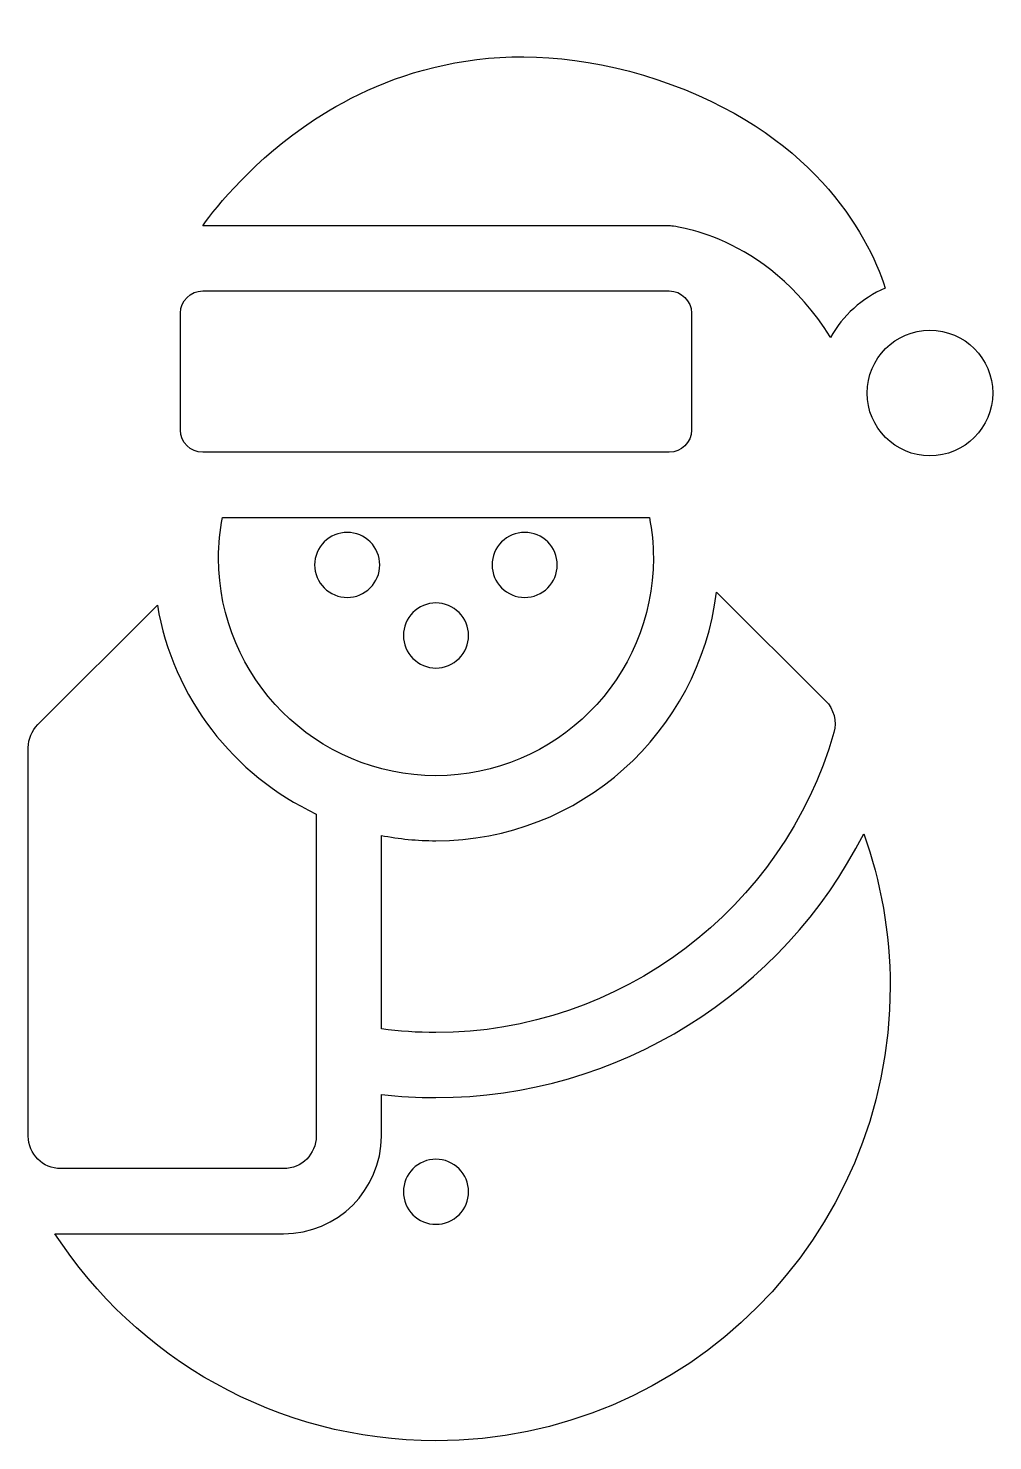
# Model space of a CAD drawing. Header units: centimetres. Extents: x -7.5 to 7.5, y -10.8 to 11.2.
import ezdxf

# ---------------------------------------------------------------- set-up
doc = ezdxf.new("R2010")
doc.units = ezdxf.units.CM
doc.header["$MEASUREMENT"] = 0
doc.layers.add('Layer 1', color=7, linetype='Continuous')

msp = doc.modelspace()

# ---------------------------------------------------------------- linework, layer by layer
at = {"layer": 'Layer 1'}
for points, knots in [([(4.98387, 6.42597), (4.98561, 6.42321), (4.98714, 6.42045), (4.98867, 6.41754), (4.98867, 6.41754), (5.17971, 6.75818), (5.47935, 7.02984), (5.84064, 7.18489), (5.84064, 7.18489), (5.56462, 8.06078), (4.67449, 9.64295), (2.29901, 10.43517), (2.29901, 10.43517), (-0.11653, 11.24069), (-1.94528, 10.54297), (-3.05393, 9.81538), (-3.05393, 9.81538), (-3.99778, 9.19603), (-4.58326, 8.45826), (-4.79836, 8.15862), (-4.79836, 8.15862), (-4.79836, 8.15862), (-4.79829, 8.15862), (-4.79829, 8.15862), (-4.79829, 8.15862), (-4.79829, 8.15862), (2.47478, 8.15862), (2.47478, 8.15862), (2.47478, 8.15862), (2.47471, 8.15862), (3.9706, 8.05416), (4.98387, 6.42597)], [0, 0, 0, 0, 0.11111111, 0.11111111, 0.11111111, 0.11111111, 0.22222222, 0.22222222, 0.22222222, 0.22222222, 0.33333333, 0.33333333, 0.33333333, 0.33333333, 0.44444444, 0.44444444, 0.44444444, 0.44444444, 0.55555556, 0.55555556, 0.55555556, 0.55555556, 0.66666667, 0.66666667, 0.66666667, 0.66666667, 0.77777778, 0.77777778, 0.77777778, 0.77777778, 1, 1, 1, 1]), ([(-5.14467, 6.797), (-5.14467, 6.797), (-5.14467, 4.97188), (-5.14467, 4.97188), (-5.14467, 4.97188), (-5.14467, 4.78055), (-4.98961, 4.62549), (-4.79836, 4.62549), (-4.79836, 4.62549), (-4.79836, 4.62549), (2.47471, 4.62549), (2.47471, 4.62549), (2.47471, 4.62549), (2.66597, 4.62549), (2.82102, 4.78055), (2.82102, 4.97188), (2.82102, 4.97188), (2.82102, 4.97188), (2.82102, 6.797), (2.82102, 6.797), (2.82102, 6.797), (2.82102, 6.98833), (2.66596, 7.14339), (2.47471, 7.14339), (2.47471, 7.14339), (2.47471, 7.14339), (-4.79836, 7.14338), (-4.79836, 7.14338), (-4.79836, 7.14338), (-4.98962, 7.14338), (-5.14467, 6.98833), (-5.14467, 6.797)], [0, 0, 0, 0, 0.11111111, 0.11111111, 0.11111111, 0.11111111, 0.22222222, 0.22222222, 0.22222222, 0.22222222, 0.33333333, 0.33333333, 0.33333333, 0.33333333, 0.44444444, 0.44444444, 0.44444444, 0.44444444, 0.55555556, 0.55555556, 0.55555556, 0.55555556, 0.66666667, 0.66666667, 0.66666667, 0.66666667, 0.77777778, 0.77777778, 0.77777778, 0.77777778, 1, 1, 1, 1]), ([(6.5385, 4.56996), (7.07847, 4.56996), (7.51776, 5.00976), (7.51776, 5.55023), (7.51776, 5.55023), (7.51776, 6.09063), (7.07847, 6.53036), (6.5385, 6.53036), (6.5385, 6.53036), (5.9989, 6.53036), (5.55983, 6.09064), (5.55983, 5.55023), (5.55983, 5.55023), (5.55982, 5.00975), (5.99889, 4.56996), (6.5385, 4.56996)], [0, 0, 0, 0, 0.2, 0.2, 0.2, 0.2, 0.4, 0.4, 0.4, 0.4, 0.6, 0.6, 0.6, 0.6, 1, 1, 1, 1]), ([(2.22762, 2.97302), (2.22762, 3.19103), (2.20523, 3.40373), (2.16554, 3.61032), (2.16554, 3.61032), (2.16554, 3.61032), (-4.48927, 3.61033), (-4.48927, 3.61033), (-4.48927, 3.61033), (-4.52896, 3.40381), (-4.5512, 3.19111), (-4.5512, 2.97303), (-4.5512, 2.97303), (-4.5512, 1.10248), (-3.03074, -0.41944), (-1.16179, -0.41944), (-1.16179, -0.41944), (0.70716, -0.41944), (2.22762, 1.10247), (2.22762, 2.97302)], [0, 0, 0, 0, 0.16666667, 0.16666667, 0.16666667, 0.16666667, 0.33333333, 0.33333333, 0.33333333, 0.33333333, 0.5, 0.5, 0.5, 0.5, 0.66666667, 0.66666667, 0.66666667, 0.66666667, 1, 1, 1, 1]), ([(-2.18655, 2.50917), (-2.28083, 2.41489), (-2.41212, 2.36051), (-2.54551, 2.36051), (-2.54551, 2.36051), (-2.6789, 2.36051), (-2.81019, 2.41488), (-2.90447, 2.50917), (-2.90447, 2.50917), (-2.99875, 2.60345), (-3.05313, 2.73467), (-3.05313, 2.86813), (-3.05313, 2.86813), (-3.05313, 3.00225), (-2.99876, 3.13281), (-2.90447, 3.22702), (-2.90447, 3.22702), (-2.81011, 3.32138), (-2.6789, 3.37575), (-2.54551, 3.37575), (-2.54551, 3.37575), (-2.41212, 3.37575), (-2.28076, 3.32138), (-2.18655, 3.22702), (-2.18655, 3.22702), (-2.09227, 3.13274), (-2.03789, 3.00152), (-2.03789, 2.86813), (-2.03789, 2.86813), (-2.03789, 2.73466), (-2.09227, 2.60418), (-2.18655, 2.50917)], [0, 0, 0, 0, 0.11111111, 0.11111111, 0.11111111, 0.11111111, 0.22222222, 0.22222222, 0.22222222, 0.22222222, 0.33333333, 0.33333333, 0.33333333, 0.33333333, 0.44444444, 0.44444444, 0.44444444, 0.44444444, 0.55555556, 0.55555556, 0.55555556, 0.55555556, 0.66666667, 0.66666667, 0.66666667, 0.66666667, 0.77777778, 0.77777778, 0.77777778, 0.77777778, 1, 1, 1, 1]), ([(-0.1379, 3.22709), (-0.04296, 3.32145), (0.08767, 3.37582), (0.22106, 3.37582), (0.22106, 3.37582), (0.35518, 3.37582), (0.48574, 3.32145), (0.58002, 3.22709), (0.58002, 3.22709), (0.67496, 3.13281), (0.72868, 3.00159), (0.72868, 2.8682), (0.72868, 2.8682), (0.72868, 2.73473), (0.67503, 2.60418), (0.58002, 2.50924), (0.58002, 2.50924), (0.48566, 2.41496), (0.35518, 2.36058), (0.22106, 2.36058), (0.22106, 2.36058), (0.08767, 2.36058), (-0.04296, 2.41495), (-0.1379, 2.50924), (-0.1379, 2.50924), (-0.23218, 2.60418), (-0.28656, 2.73474), (-0.28656, 2.8682), (-0.28656, 2.8682), (-0.28656, 3.00232), (-0.23218, 3.1328), (-0.1379, 3.22709)], [0, 0, 0, 0, 0.11111111, 0.11111111, 0.11111111, 0.11111111, 0.22222222, 0.22222222, 0.22222222, 0.22222222, 0.33333333, 0.33333333, 0.33333333, 0.33333333, 0.44444444, 0.44444444, 0.44444444, 0.44444444, 0.55555556, 0.55555556, 0.55555556, 0.55555556, 0.66666667, 0.66666667, 0.66666667, 0.66666667, 0.77777778, 0.77777778, 0.77777778, 0.77777778, 1, 1, 1, 1]), ([(3.20971, 2.44192), (2.94663, 0.26118), (1.0872, -1.43468), (-1.16187, -1.43468), (-1.16187, -1.43468), (-1.4533, -1.43468), (-1.73789, -1.40553), (-2.01369, -1.35123), (-2.01369, -1.35123), (-2.01369, -1.35123), (-2.01369, -4.36932), (-2.01369, -4.36932), (-2.01369, -4.36932), (-1.73404, -4.40668), (-1.44981, -4.4266), (-1.16187, -4.4266), (-1.16187, -4.4266), (1.7024, -4.4266), (4.25271, -2.50255), (5.03998, 0.25225), (5.03998, 0.25225), (5.09065, 0.42948), (5.04129, 0.6203), (4.91088, 0.75064), (4.91088, 0.75064), (4.91088, 0.75064), (3.20971, 2.44192), (3.20971, 2.44192)], [0, 0, 0, 0, 0.125, 0.125, 0.125, 0.125, 0.25, 0.25, 0.25, 0.25, 0.375, 0.375, 0.375, 0.375, 0.5, 0.5, 0.5, 0.5, 0.625, 0.625, 0.625, 0.625, 0.75, 0.75, 0.75, 0.75, 1, 1, 1, 1]), ([(-3.53647, -6.54984), (-3.25609, -6.54984), (-3.02885, -6.3226), (-3.02885, -6.04222), (-3.02885, -6.04222), (-3.02885, -6.04222), (-3.02885, -1.01786), (-3.02885, -1.01786), (-3.02885, -1.01786), (-4.31473, -0.41305), (-5.26214, 0.79577), (-5.50465, 2.24128), (-5.50465, 2.24128), (-5.50465, 2.24128), (-7.36917, 0.37647), (-7.36917, 0.37647), (-7.36917, 0.37647), (-7.46433, 0.28131), (-7.51783, 0.15221), (-7.51783, 0.01758), (-7.51783, 0.01758), (-7.51783, 0.01758), (-7.51783, -6.04216), (-7.51783, -6.04216), (-7.51783, -6.04216), (-7.51783, -6.32254), (-7.29059, -6.54978), (-7.01021, -6.54978), (-7.01021, -6.54978), (-7.01021, -6.54978), (-3.53647, -6.54977), (-3.53647, -6.54977), (-3.53647, -6.54977), (-3.53647, -6.54977), (-3.53647, -6.54984), (-3.53647, -6.54984)], [0, 0, 0, 0, 0.1, 0.1, 0.1, 0.1, 0.2, 0.2, 0.2, 0.2, 0.3, 0.3, 0.3, 0.3, 0.4, 0.4, 0.4, 0.4, 0.5, 0.5, 0.5, 0.5, 0.6, 0.6, 0.6, 0.6, 0.7, 0.7, 0.7, 0.7, 0.8, 0.8, 0.8, 0.8, 1, 1, 1, 1]), ([(-1.52082, 1.40837), (-1.6151, 1.50331), (-1.66948, 1.63387), (-1.66948, 1.76726), (-1.66948, 1.76726), (-1.66948, 1.90065), (-1.61511, 2.03201), (-1.52082, 2.12622), (-1.52082, 2.12622), (-1.42646, 2.2205), (-1.29525, 2.27488), (-1.16186, 2.27488), (-1.16186, 2.27488), (-1.02847, 2.27488), (-0.89711, 2.22051), (-0.8029, 2.12622), (-0.8029, 2.12622), (-0.70862, 2.03194), (-0.65424, 1.90145), (-0.65424, 1.76726), (-0.65424, 1.76726), (-0.65424, 1.63387), (-0.70861, 1.50258), (-0.8029, 1.40837), (-0.8029, 1.40837), (-0.89791, 1.31401), (-1.02847, 1.25964), (-1.16186, 1.25964), (-1.16186, 1.25964), (-1.29525, 1.25964), (-1.42581, 1.31408), (-1.52082, 1.40837)], [0, 0, 0, 0, 0.11111111, 0.11111111, 0.11111111, 0.11111111, 0.22222222, 0.22222222, 0.22222222, 0.22222222, 0.33333333, 0.33333333, 0.33333333, 0.33333333, 0.44444444, 0.44444444, 0.44444444, 0.44444444, 0.55555556, 0.55555556, 0.55555556, 0.55555556, 0.66666667, 0.66666667, 0.66666667, 0.66666667, 0.77777778, 0.77777778, 0.77777778, 0.77777778, 1, 1, 1, 1]), ([(-7.10246, -7.56508), (-5.8389, -9.51036), (-3.64813, -10.795), (-1.16179, -10.795), (-1.16179, -10.795), (2.74244, -10.795), (5.91878, -7.6164), (5.91878, -3.70941), (5.91878, -3.70941), (5.91878, -2.87372), (5.77267, -2.07177), (5.50588, -1.3268), (5.50588, -1.3268), (4.25504, -3.80369), (1.68089, -5.44177), (-1.1618, -5.44177), (-1.1618, -5.44177), (-1.44909, -5.44177), (-1.73324, -5.42461), (-2.01362, -5.39219), (-2.01362, -5.39219), (-2.01362, -5.39219), (-2.01362, -6.04214), (-2.01362, -6.04214), (-2.01362, -6.04214), (-2.01362, -6.88182), (-2.69679, -7.565), (-3.53648, -7.565), (-3.53648, -7.565), (-3.53648, -7.565), (-7.10246, -7.56501), (-7.10246, -7.56501), (-7.10246, -7.56501), (-7.10246, -7.56501), (-7.10246, -7.56508), (-7.10246, -7.56508)], [0, 0, 0, 0, 0.1, 0.1, 0.1, 0.1, 0.2, 0.2, 0.2, 0.2, 0.3, 0.3, 0.3, 0.3, 0.4, 0.4, 0.4, 0.4, 0.5, 0.5, 0.5, 0.5, 0.6, 0.6, 0.6, 0.6, 0.7, 0.7, 0.7, 0.7, 0.8, 0.8, 0.8, 0.8, 1, 1, 1, 1]), ([(-0.8029, -7.2698), (-0.89718, -7.36408), (-1.02847, -7.41846), (-1.16186, -7.41846), (-1.16186, -7.41846), (-1.29598, -7.41846), (-1.42654, -7.36409), (-1.52082, -7.2698), (-1.52082, -7.2698), (-1.6151, -7.17479), (-1.66948, -7.04423), (-1.66948, -6.91084), (-1.66948, -6.91084), (-1.66948, -6.77745), (-1.61511, -6.64609), (-1.52082, -6.55188), (-1.52082, -6.55188), (-1.42646, -6.4576), (-1.29525, -6.40322), (-1.16186, -6.40322), (-1.16186, -6.40322), (-1.02847, -6.40322), (-0.89711, -6.45759), (-0.8029, -6.55188), (-0.8029, -6.55188), (-0.70862, -6.64616), (-0.65424, -6.77745), (-0.65424, -6.91084), (-0.65424, -6.91084), (-0.65424, -7.0443), (-0.70862, -7.17551), (-0.8029, -7.2698)], [0, 0, 0, 0, 0.11111111, 0.11111111, 0.11111111, 0.11111111, 0.22222222, 0.22222222, 0.22222222, 0.22222222, 0.33333333, 0.33333333, 0.33333333, 0.33333333, 0.44444444, 0.44444444, 0.44444444, 0.44444444, 0.55555556, 0.55555556, 0.55555556, 0.55555556, 0.66666667, 0.66666667, 0.66666667, 0.66666667, 0.77777778, 0.77777778, 0.77777778, 0.77777778, 1, 1, 1, 1])]:
    msp.add_open_spline(points, degree=3, knots=knots, dxfattribs=at)

doc.saveas('drawing.dxf')
